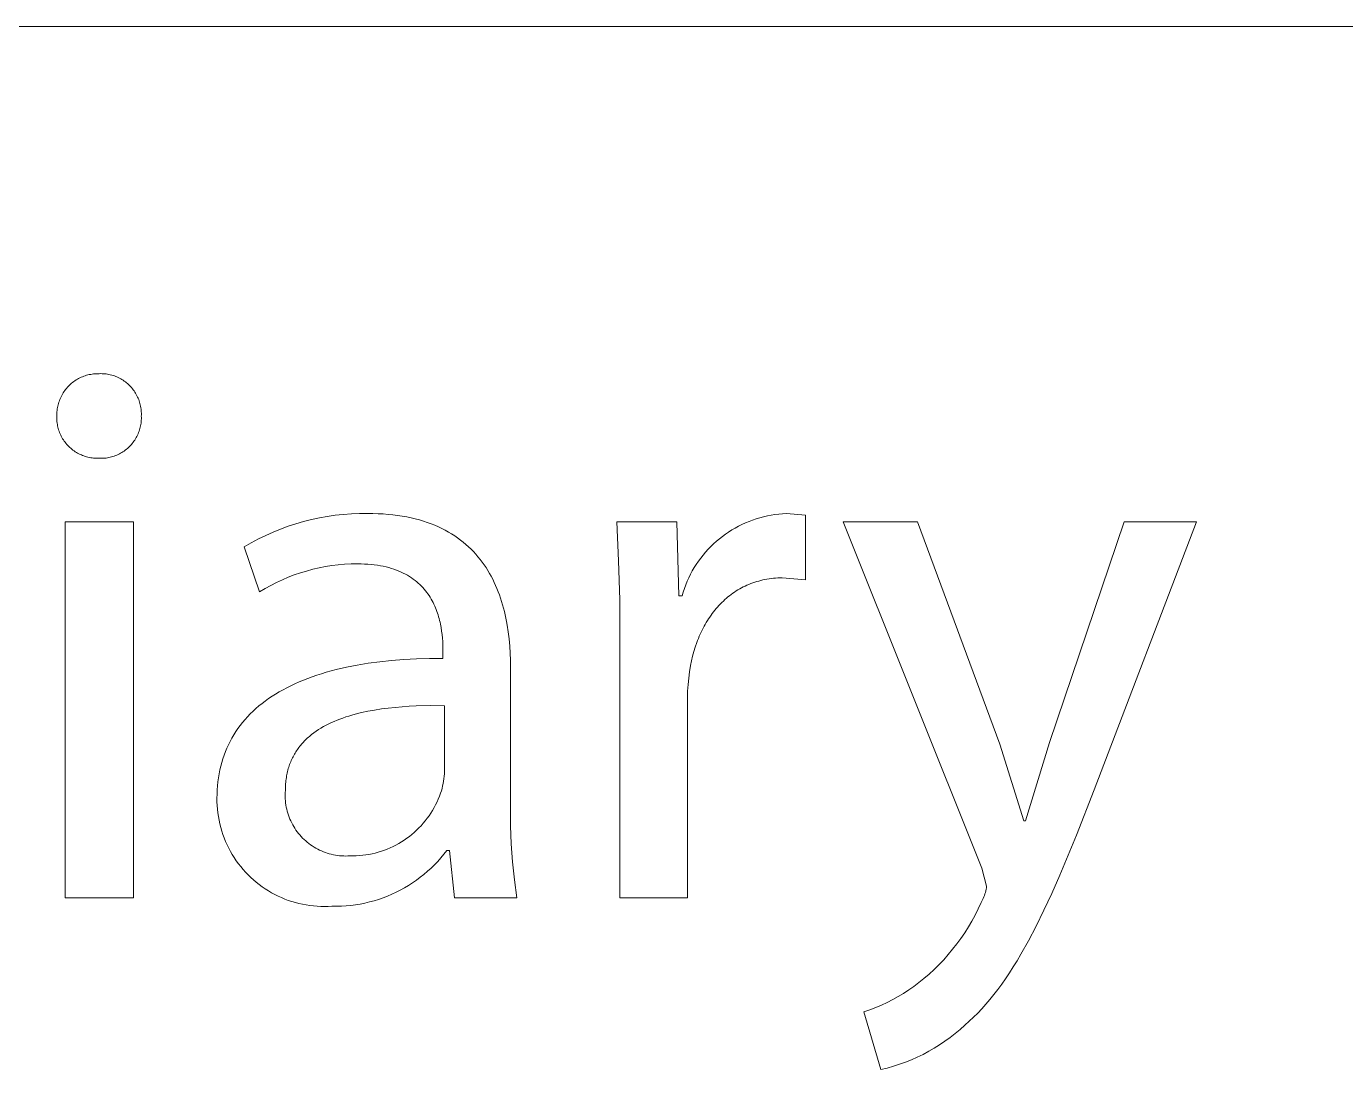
# Model space of a CAD drawing. Header units: millimetres. Extents: x -658 to 2773, y 81 to 2478.
# Drawn here: x 2563.6 to 2622, y 418.8 to 464.9 of the extents above; entities that cross this region are included whole.
import ezdxf

# ---------------------------------------------------------------- set-up
doc = ezdxf.new("R2010")
doc.units = ezdxf.units.MM
doc.header["$MEASUREMENT"] = 0
doc.layers.add('Domyślny', color=7, linetype='Continuous', true_color=0x000000)

msp = doc.modelspace()

# ---------------------------------------------------------------- linework, layer by layer
at = {"layer": 'Domyślny', "color": 18, "lineweight": 15, "true_color": 0x000000}
for p, q in [((2769.275, 464.905), (1476.09, 464.905)), ((2565.829, 449.274), (2565.883, 449.307)), ((2565.883, 449.307), (2565.938, 449.338)), ((2565.938, 449.338), (2565.994, 449.366)), ((2565.994, 449.366), (2566.052, 449.393)), ((2566.052, 449.393), (2566.11, 449.418)), ((2566.11, 449.418), (2566.169, 449.441)), ((2566.169, 449.441), (2566.228, 449.462)), ((2566.228, 449.462), (2566.289, 449.48)), ((2566.289, 449.48), (2566.35, 449.497)), ((2566.35, 449.497), (2566.411, 449.511)), ((2566.411, 449.511), (2566.473, 449.523)), ((2566.473, 449.523), (2566.535, 449.533)), ((2566.535, 449.533), (2566.598, 449.541)), ((2566.598, 449.541), (2566.661, 449.547)), ((2566.661, 449.547), (2566.724, 449.551)), ((2566.724, 449.551), (2566.787, 449.552)), ((2566.787, 449.552), (2566.85, 449.551)), ((2566.85, 449.551), (2566.912, 449.553)), ((2566.912, 449.553), (2566.974, 449.552)), ((2566.974, 449.552), (2567.036, 449.55)), ((2567.036, 449.55), (2567.098, 449.545)), ((2567.098, 449.545), (2567.159, 449.538)), ((2567.159, 449.538), (2567.221, 449.529)), ((2567.221, 449.529), (2567.282, 449.518)), ((2567.282, 449.518), (2567.342, 449.505)), ((2567.342, 449.505), (2567.402, 449.49)), ((2567.402, 449.49), (2567.462, 449.472)), ((2567.462, 449.472), (2567.52, 449.453)), ((2567.52, 449.453), (2567.579, 449.431)), ((2567.579, 449.431), (2567.636, 449.408)), ((2567.636, 449.408), (2567.692, 449.382)), ((2567.692, 449.382), (2567.748, 449.355)), ((2567.748, 449.355), (2567.802, 449.325)), ((2567.802, 449.325), (2567.856, 449.294)), ((2567.856, 449.294), (2567.908, 449.261)), ((2565.253, 448.699), (2565.288, 448.752)), ((2565.288, 448.752), (2565.324, 448.803)), ((2565.324, 448.803), (2565.362, 448.854)), ((2565.362, 448.854), (2565.402, 448.903)), ((2565.402, 448.903), (2565.443, 448.951)), ((2565.443, 448.951), (2565.486, 448.997)), ((2565.486, 448.997), (2565.531, 449.041)), ((2565.531, 449.041), (2565.577, 449.084)), ((2565.577, 449.084), (2565.625, 449.126)), ((2565.625, 449.126), (2565.674, 449.166)), ((2565.674, 449.166), (2565.724, 449.204)), ((2565.724, 449.204), (2565.776, 449.24)), ((2565.776, 449.24), (2565.829, 449.274)), ((2567.908, 449.261), (2567.96, 449.226)), ((2567.96, 449.226), (2568.01, 449.19)), ((2568.01, 449.19), (2568.058, 449.151)), ((2568.058, 449.151), (2568.106, 449.111)), ((2568.106, 449.111), (2568.152, 449.07)), ((2568.152, 449.07), (2568.196, 449.027)), ((2568.196, 449.027), (2568.239, 448.982)), ((2568.239, 448.982), (2568.28, 448.936)), ((2568.28, 448.936), (2568.32, 448.888)), ((2568.32, 448.888), (2568.358, 448.839)), ((2568.358, 448.839), (2568.394, 448.789)), ((2568.394, 448.789), (2568.429, 448.738)), ((2568.429, 448.738), (2568.461, 448.685)), ((2565.017, 448.117), (2565.031, 448.178)), ((2565.031, 448.178), (2565.048, 448.239)), ((2565.048, 448.239), (2565.066, 448.3)), ((2565.066, 448.3), (2565.087, 448.359)), ((2565.087, 448.359), (2565.11, 448.418)), ((2565.11, 448.418), (2565.135, 448.476)), ((2565.135, 448.476), (2565.161, 448.533)), ((2565.161, 448.533), (2565.19, 448.59)), ((2565.19, 448.59), (2565.221, 448.645)), ((2565.221, 448.645), (2565.253, 448.699)), ((2568.461, 448.685), (2568.492, 448.631)), ((2568.492, 448.631), (2568.521, 448.577)), ((2568.521, 448.577), (2568.548, 448.521)), ((2568.548, 448.521), (2568.574, 448.464)), ((2568.574, 448.464), (2568.597, 448.407)), ((2568.597, 448.407), (2568.618, 448.349)), ((2568.618, 448.349), (2568.637, 448.29)), ((2568.637, 448.29), (2568.654, 448.23)), ((2568.654, 448.23), (2568.669, 448.17)), ((2568.669, 448.17), (2568.682, 448.109)), ((2564.975, 447.616), (2564.977, 447.678)), ((2564.976, 447.554), (2564.975, 447.616)), ((2564.976, 447.741), (2564.977, 447.804)), ((2564.977, 447.678), (2564.976, 447.741)), ((2564.978, 447.493), (2564.976, 447.554)), ((2564.977, 447.804), (2564.981, 447.867)), ((2564.981, 447.867), (2564.986, 447.93)), ((2564.986, 447.93), (2564.994, 447.993)), ((2564.994, 447.993), (2565.005, 448.055)), ((2565.005, 448.055), (2565.017, 448.117)), ((2568.682, 448.109), (2568.693, 448.048)), ((2568.693, 448.048), (2568.701, 447.987)), ((2568.701, 447.987), (2568.708, 447.925)), ((2568.708, 447.925), (2568.712, 447.863)), ((2568.714, 447.554), (2568.711, 447.492)), ((2568.712, 447.863), (2568.714, 447.802)), ((2568.714, 447.74), (2568.712, 447.678)), ((2568.712, 447.678), (2568.714, 447.616)), ((2568.714, 447.802), (2568.714, 447.74)), ((2568.714, 447.616), (2568.714, 447.554)), ((2564.983, 447.431), (2564.978, 447.493)), ((2564.99, 447.37), (2564.983, 447.431)), ((2564.999, 447.309), (2564.99, 447.37)), ((2565.011, 447.248), (2564.999, 447.309)), ((2565.024, 447.188), (2565.011, 447.248)), ((2565.039, 447.128), (2565.024, 447.188)), ((2565.057, 447.069), (2565.039, 447.128)), ((2565.076, 447.01), (2565.057, 447.069)), ((2565.098, 446.952), (2565.076, 447.01)), ((2568.614, 447.008), (2568.593, 446.95)), ((2568.634, 447.067), (2568.614, 447.008)), ((2568.651, 447.126), (2568.634, 447.067)), ((2568.666, 447.186), (2568.651, 447.126)), ((2568.679, 447.247), (2568.666, 447.186)), ((2568.69, 447.308), (2568.679, 447.247)), ((2568.699, 447.369), (2568.69, 447.308)), ((2568.706, 447.43), (2568.699, 447.369)), ((2568.711, 447.492), (2568.706, 447.43)), ((2565.121, 446.895), (2565.098, 446.952)), ((2565.146, 446.839), (2565.121, 446.895)), ((2565.174, 446.783), (2565.146, 446.839)), ((2565.203, 446.729), (2565.174, 446.783)), ((2565.234, 446.676), (2565.203, 446.729)), ((2565.267, 446.623), (2565.234, 446.676)), ((2565.302, 446.572), (2565.267, 446.623)), ((2565.338, 446.523), (2565.302, 446.572)), ((2565.376, 446.474), (2565.338, 446.523)), ((2565.416, 446.427), (2565.376, 446.474)), ((2565.458, 446.381), (2565.416, 446.427)), ((2565.501, 446.337), (2565.458, 446.381)), ((2568.233, 446.377), (2568.19, 446.332)), ((2568.274, 446.423), (2568.233, 446.377)), ((2568.314, 446.47), (2568.274, 446.423)), ((2568.352, 446.519), (2568.314, 446.47)), ((2568.389, 446.569), (2568.352, 446.519)), ((2568.423, 446.62), (2568.389, 446.569)), ((2568.456, 446.672), (2568.423, 446.62)), ((2568.487, 446.726), (2568.456, 446.672)), ((2568.517, 446.78), (2568.487, 446.726)), ((2568.544, 446.836), (2568.517, 446.78)), ((2568.569, 446.892), (2568.544, 446.836)), ((2568.593, 446.95), (2568.569, 446.892)), ((2565.545, 446.294), (2565.501, 446.337)), ((2565.591, 446.253), (2565.545, 446.294)), ((2565.638, 446.213), (2565.591, 446.253)), ((2565.687, 446.175), (2565.638, 446.213)), ((2565.737, 446.139), (2565.687, 446.175)), ((2565.788, 446.104), (2565.737, 446.139)), ((2565.84, 446.071), (2565.788, 446.104)), ((2565.894, 446.041), (2565.84, 446.071)), ((2565.948, 446.011), (2565.894, 446.041)), ((2566.004, 445.984), (2565.948, 446.011)), ((2566.06, 445.959), (2566.004, 445.984)), ((2566.117, 445.936), (2566.06, 445.959)), ((2566.175, 445.915), (2566.117, 445.936)), ((2566.234, 445.895), (2566.175, 445.915)), ((2566.293, 445.878), (2566.234, 445.895)), ((2566.353, 445.863), (2566.293, 445.878)), ((2566.413, 445.85), (2566.353, 445.863)), ((2566.474, 445.839), (2566.413, 445.85)), ((2566.535, 445.83), (2566.474, 445.839)), ((2566.597, 445.823), (2566.535, 445.83)), ((2566.658, 445.819), (2566.597, 445.823)), ((2566.72, 445.816), (2566.658, 445.819)), ((2566.782, 445.816), (2566.72, 445.816)), ((2566.843, 445.812), (2566.782, 445.816)), ((2566.905, 445.81), (2566.843, 445.812)), ((2566.967, 445.81), (2566.905, 445.81)), ((2567.029, 445.813), (2566.967, 445.81)), ((2567.091, 445.817), (2567.029, 445.813)), ((2567.152, 445.824), (2567.091, 445.817)), ((2567.214, 445.833), (2567.152, 445.824)), ((2567.274, 445.844), (2567.214, 445.833)), ((2567.335, 445.857), (2567.274, 445.844)), ((2567.395, 445.872), (2567.335, 445.857)), ((2567.454, 445.889), (2567.395, 445.872)), ((2567.513, 445.909), (2567.454, 445.889)), ((2567.571, 445.93), (2567.513, 445.909)), ((2567.629, 445.953), (2567.571, 445.93)), ((2567.685, 445.979), (2567.629, 445.953)), ((2567.741, 446.006), (2567.685, 445.979)), ((2567.795, 446.035), (2567.741, 446.006)), ((2567.849, 446.066), (2567.795, 446.035)), ((2567.902, 446.099), (2567.849, 446.066)), ((2567.953, 446.133), (2567.902, 446.099)), ((2568.003, 446.17), (2567.953, 446.133)), ((2568.052, 446.208), (2568.003, 446.17)), ((2568.099, 446.248), (2568.052, 446.208)), ((2568.145, 446.289), (2568.099, 446.248)), ((2568.19, 446.332), (2568.145, 446.289)), ((2565.342, 443.005), (2568.37, 443.005)), ((2565.342, 426.384), (2565.342, 443.005)), ((2568.37, 443.005), (2568.37, 426.384)), ((2575.208, 442.806), (2575.547, 442.917)), ((2575.547, 442.917), (2575.891, 443.016)), ((2575.891, 443.016), (2576.237, 443.103)), ((2576.237, 443.103), (2576.587, 443.179)), ((2576.587, 443.179), (2576.938, 443.242)), ((2576.938, 443.242), (2577.292, 443.292)), ((2577.292, 443.292), (2577.647, 443.331)), ((2577.647, 443.331), (2578.004, 443.357)), ((2578.004, 443.357), (2578.361, 443.371)), ((2578.361, 443.371), (2578.718, 443.372)), ((2578.718, 443.372), (2578.954, 443.37)), ((2578.954, 443.37), (2579.184, 443.362)), ((2579.184, 443.362), (2579.408, 443.35)), ((2579.408, 443.35), (2579.627, 443.332)), ((2579.627, 443.332), (2579.841, 443.31)), ((2579.841, 443.31), (2580.049, 443.284)), ((2580.049, 443.284), (2580.252, 443.253)), ((2580.252, 443.253), (2580.45, 443.217)), ((2580.45, 443.217), (2580.642, 443.177)), ((2580.642, 443.177), (2580.83, 443.132)), ((2580.83, 443.132), (2581.012, 443.084)), ((2581.012, 443.084), (2581.19, 443.031)), ((2581.19, 443.031), (2581.363, 442.974)), ((2581.363, 442.974), (2581.53, 442.913)), ((2581.53, 442.913), (2581.693, 442.848)), ((2589.826, 441.277), (2589.739, 443.004)), ((2589.739, 443.004), (2592.4, 443.004)), ((2592.4, 443.004), (2592.492, 439.737)), ((2595.129, 442.81), (2595.281, 442.885)), ((2595.281, 442.885), (2595.435, 442.956)), ((2595.435, 442.956), (2595.591, 443.021)), ((2595.591, 443.021), (2595.75, 443.081)), ((2595.75, 443.081), (2595.911, 443.136)), ((2595.911, 443.136), (2596.073, 443.185)), ((2596.073, 443.185), (2596.237, 443.228)), ((2596.237, 443.228), (2596.403, 443.266)), ((2596.403, 443.266), (2596.57, 443.298)), ((2596.57, 443.298), (2596.737, 443.325)), ((2596.737, 443.325), (2596.906, 443.345)), ((2596.906, 443.345), (2597.075, 443.36)), ((2597.075, 443.36), (2597.244, 443.37)), ((2597.244, 443.37), (2598.089, 443.29)), ((2598.089, 443.29), (2598.089, 440.434)), ((2605.895, 427.686), (2599.749, 443.005)), ((2599.749, 443.005), (2603.039, 443.005)), ((2603.039, 443.005), (2606.683, 433.181)), ((2608.888, 433.25), (2612.19, 443.005)), ((2615.377, 443.005), (2610.853, 431.159)), ((2612.19, 443.005), (2615.377, 443.005)), ((2573.894, 442.245), (2574.215, 442.403)), ((2574.215, 442.403), (2574.541, 442.548)), ((2574.541, 442.548), (2574.872, 442.683)), ((2574.872, 442.683), (2575.208, 442.806)), ((2581.693, 442.848), (2581.852, 442.779)), ((2581.852, 442.779), (2582.005, 442.707)), ((2582.005, 442.707), (2582.154, 442.63)), ((2582.154, 442.63), (2582.299, 442.551)), ((2582.299, 442.551), (2582.439, 442.467)), ((2582.439, 442.467), (2582.574, 442.381)), ((2582.574, 442.381), (2582.705, 442.291)), ((2594.279, 442.251), (2594.413, 442.356)), ((2594.413, 442.356), (2594.55, 442.456)), ((2594.55, 442.456), (2594.69, 442.552)), ((2594.69, 442.552), (2594.833, 442.643)), ((2594.833, 442.643), (2594.98, 442.729)), ((2594.98, 442.729), (2595.129, 442.81)), ((2573.269, 441.898), (2573.578, 442.077)), ((2573.943, 439.911), (2573.269, 441.898)), ((2573.578, 442.077), (2573.894, 442.245)), ((2582.705, 442.291), (2582.832, 442.197)), ((2582.832, 442.197), (2582.955, 442.101)), ((2582.955, 442.101), (2583.073, 442.001)), ((2583.073, 442.001), (2583.187, 441.899)), ((2583.187, 441.899), (2583.297, 441.793)), ((2583.297, 441.793), (2583.403, 441.685)), ((2593.67, 441.662), (2593.784, 441.788)), ((2593.784, 441.788), (2593.902, 441.91)), ((2593.902, 441.91), (2594.024, 442.028)), ((2594.024, 442.028), (2594.15, 442.141)), ((2594.15, 442.141), (2594.279, 442.251)), ((2577.703, 441.124), (2577.419, 441.1)), ((2577.988, 441.139), (2577.703, 441.124)), ((2578.273, 441.144), (2577.988, 441.139)), ((2578.43, 441.143), (2578.273, 441.144)), ((2578.583, 441.137), (2578.43, 441.143)), ((2578.732, 441.129), (2578.583, 441.137)), ((2578.876, 441.116), (2578.732, 441.129)), ((2583.403, 441.685), (2583.506, 441.574)), ((2583.506, 441.574), (2583.604, 441.46)), ((2583.604, 441.46), (2583.698, 441.343)), ((2583.698, 441.343), (2583.789, 441.224)), ((2583.789, 441.224), (2583.876, 441.103)), ((2589.872, 439.548), (2589.826, 441.277)), ((2593.26, 441.121), (2593.356, 441.261)), ((2593.356, 441.261), (2593.456, 441.398)), ((2593.456, 441.398), (2593.561, 441.532)), ((2593.561, 441.532), (2593.67, 441.662)), ((2575.213, 440.553), (2574.951, 440.442)), ((2575.48, 440.654), (2575.213, 440.553)), ((2575.749, 440.746), (2575.48, 440.654)), ((2576.022, 440.829), (2575.749, 440.746)), ((2576.297, 440.903), (2576.022, 440.829)), ((2576.575, 440.966), (2576.297, 440.903)), ((2576.855, 441.021), (2576.575, 440.966)), ((2577.136, 441.065), (2576.855, 441.021)), ((2577.419, 441.1), (2577.136, 441.065)), ((2579.016, 441.101), (2578.876, 441.116)), ((2579.153, 441.082), (2579.016, 441.101)), ((2579.285, 441.061), (2579.153, 441.082)), ((2579.413, 441.036), (2579.285, 441.061)), ((2579.537, 441.008), (2579.413, 441.036)), ((2579.657, 440.977), (2579.537, 441.008)), ((2579.773, 440.944), (2579.657, 440.977)), ((2579.886, 440.908), (2579.773, 440.944)), ((2579.995, 440.869), (2579.886, 440.908)), ((2580.1, 440.828), (2579.995, 440.869)), ((2580.202, 440.784), (2580.1, 440.828)), ((2580.3, 440.737), (2580.202, 440.784)), ((2580.394, 440.689), (2580.3, 440.737)), ((2580.486, 440.638), (2580.394, 440.689)), ((2580.574, 440.585), (2580.486, 440.638)), ((2580.658, 440.53), (2580.574, 440.585)), ((2583.876, 441.103), (2583.959, 440.979)), ((2583.959, 440.979), (2584.039, 440.853)), ((2584.039, 440.853), (2584.115, 440.725)), ((2584.115, 440.725), (2584.187, 440.595)), ((2584.187, 440.595), (2584.257, 440.462)), ((2592.927, 440.53), (2593.003, 440.682)), ((2593.003, 440.682), (2593.084, 440.831)), ((2593.084, 440.831), (2593.17, 440.978)), ((2593.17, 440.978), (2593.26, 441.121)), ((2574.188, 440.057), (2573.943, 439.911)), ((2574.438, 440.194), (2574.188, 440.057)), ((2574.692, 440.322), (2574.438, 440.194)), ((2574.951, 440.442), (2574.692, 440.322)), ((2580.74, 440.473), (2580.658, 440.53)), ((2580.818, 440.415), (2580.74, 440.473)), ((2580.893, 440.354), (2580.818, 440.415)), ((2580.965, 440.291), (2580.893, 440.354)), ((2581.034, 440.227), (2580.965, 440.291)), ((2581.1, 440.162), (2581.034, 440.227)), ((2581.164, 440.095), (2581.1, 440.162)), ((2581.224, 440.026), (2581.164, 440.095)), ((2581.282, 439.956), (2581.224, 440.026)), ((2584.257, 440.462), (2584.322, 440.328)), ((2584.322, 440.328), (2584.385, 440.192)), ((2584.385, 440.192), (2584.444, 440.053)), ((2584.444, 440.053), (2584.5, 439.914)), ((2592.678, 439.9), (2592.732, 440.06)), ((2592.732, 440.06), (2592.792, 440.219)), ((2592.792, 440.219), (2592.857, 440.376)), ((2592.857, 440.376), (2592.927, 440.53)), ((2595.103, 439.993), (2595.026, 439.946)), ((2595.18, 440.039), (2595.103, 439.993)), ((2595.259, 440.083), (2595.18, 440.039)), ((2595.339, 440.125), (2595.259, 440.083)), ((2595.42, 440.164), (2595.339, 440.125)), ((2595.502, 440.202), (2595.42, 440.164)), ((2595.586, 440.238), (2595.502, 440.202)), ((2595.67, 440.272), (2595.586, 440.238)), ((2595.756, 440.304), (2595.67, 440.272)), ((2595.842, 440.334), (2595.756, 440.304)), ((2595.93, 440.362), (2595.842, 440.334)), ((2596.019, 440.387), (2595.93, 440.362)), ((2596.108, 440.411), (2596.019, 440.387)), ((2596.199, 440.432), (2596.108, 440.411)), ((2596.291, 440.452), (2596.199, 440.432)), ((2596.384, 440.469), (2596.291, 440.452)), ((2596.478, 440.484), (2596.384, 440.469)), ((2596.572, 440.496), (2596.478, 440.484)), ((2596.668, 440.507), (2596.572, 440.496)), ((2596.765, 440.515), (2596.668, 440.507)), ((2596.863, 440.521), (2596.765, 440.515)), ((2596.962, 440.524), (2596.863, 440.521)), ((2597.061, 440.525), (2596.962, 440.524)), ((2598.089, 440.434), (2597.061, 440.525)), ((2581.337, 439.885), (2581.282, 439.956)), ((2581.39, 439.813), (2581.337, 439.885)), ((2581.44, 439.739), (2581.39, 439.813)), ((2581.487, 439.665), (2581.44, 439.739)), ((2581.532, 439.59), (2581.487, 439.665)), ((2581.575, 439.513), (2581.532, 439.59)), ((2581.616, 439.437), (2581.575, 439.513)), ((2581.654, 439.359), (2581.616, 439.437)), ((2584.5, 439.914), (2584.553, 439.772)), ((2584.553, 439.772), (2584.603, 439.63)), ((2584.603, 439.63), (2584.65, 439.485)), ((2584.65, 439.485), (2584.694, 439.34)), ((2589.876, 437.818), (2589.872, 439.548)), ((2592.492, 439.737), (2592.629, 439.737)), ((2592.629, 439.737), (2592.678, 439.9)), ((2594.391, 439.437), (2594.327, 439.372)), ((2594.457, 439.501), (2594.391, 439.437)), ((2594.524, 439.562), (2594.457, 439.501)), ((2594.592, 439.622), (2594.524, 439.562)), ((2594.661, 439.681), (2594.592, 439.622)), ((2594.732, 439.737), (2594.661, 439.681)), ((2594.804, 439.792), (2594.732, 439.737)), ((2594.877, 439.845), (2594.804, 439.792)), ((2594.951, 439.896), (2594.877, 439.845)), ((2595.026, 439.946), (2594.951, 439.896)), ((2581.69, 439.281), (2581.654, 439.359)), ((2581.723, 439.202), (2581.69, 439.281)), ((2581.755, 439.123), (2581.723, 439.202)), ((2581.785, 439.044), (2581.755, 439.123)), ((2581.813, 438.964), (2581.785, 439.044)), ((2581.839, 438.884), (2581.813, 438.964)), ((2581.863, 438.804), (2581.839, 438.884)), ((2581.885, 438.724), (2581.863, 438.804)), ((2584.694, 439.34), (2584.735, 439.192)), ((2584.735, 439.192), (2584.773, 439.044)), ((2584.773, 439.044), (2584.808, 438.895)), ((2584.808, 438.895), (2584.841, 438.745)), ((2593.857, 438.794), (2593.805, 438.715)), ((2593.911, 438.872), (2593.857, 438.794)), ((2593.967, 438.948), (2593.911, 438.872)), ((2594.024, 439.023), (2593.967, 438.948)), ((2594.082, 439.096), (2594.024, 439.023)), ((2594.141, 439.167), (2594.082, 439.096)), ((2594.201, 439.237), (2594.141, 439.167)), ((2594.263, 439.305), (2594.201, 439.237)), ((2594.327, 439.372), (2594.263, 439.305)), ((2581.906, 438.644), (2581.885, 438.724)), ((2581.924, 438.564), (2581.906, 438.644)), ((2581.942, 438.484), (2581.924, 438.564)), ((2581.972, 438.326), (2581.942, 438.484)), ((2581.997, 438.169), (2581.972, 438.326)), ((2584.841, 438.745), (2584.871, 438.593)), ((2584.871, 438.593), (2584.899, 438.441)), ((2584.899, 438.441), (2584.946, 438.134)), ((2593.517, 438.212), (2593.474, 438.123)), ((2593.562, 438.299), (2593.517, 438.212)), ((2593.608, 438.385), (2593.562, 438.299)), ((2593.655, 438.47), (2593.608, 438.385)), ((2593.703, 438.553), (2593.655, 438.47)), ((2593.753, 438.635), (2593.703, 438.553)), ((2593.805, 438.715), (2593.753, 438.635)), ((2582.016, 438.015), (2581.997, 438.169)), ((2582.031, 437.865), (2582.016, 438.015)), ((2582.042, 437.718), (2582.031, 437.865)), ((2582.049, 437.575), (2582.042, 437.718)), ((2584.946, 438.134), (2584.984, 437.825)), ((2584.984, 437.825), (2585.012, 437.513)), ((2589.876, 426.383), (2589.876, 437.818)), ((2593.281, 437.662), (2593.214, 437.468)), ((2593.317, 437.756), (2593.281, 437.662)), ((2593.354, 437.85), (2593.317, 437.756)), ((2593.393, 437.942), (2593.354, 437.85)), ((2593.433, 438.033), (2593.393, 437.942)), ((2593.474, 438.123), (2593.433, 438.033)), ((2582.053, 437.438), (2582.049, 437.575)), ((2582.054, 437.306), (2582.053, 437.438)), ((2582.054, 436.963), (2582.054, 437.306)), ((2585.012, 437.513), (2585.032, 437.201)), ((2585.032, 437.201), (2585.043, 436.888)), ((2593.098, 437.069), (2593.049, 436.863)), ((2593.153, 437.271), (2593.098, 437.069)), ((2593.214, 437.468), (2593.153, 437.271)), ((2577.112, 436.413), (2577.333, 436.471)), ((2577.333, 436.471), (2577.788, 436.576)), ((2577.788, 436.576), (2578.261, 436.669)), ((2578.261, 436.669), (2578.752, 436.749)), ((2578.752, 436.749), (2579.259, 436.817)), ((2579.259, 436.817), (2579.784, 436.872)), ((2579.784, 436.872), (2580.327, 436.914)), ((2580.327, 436.914), (2580.886, 436.944)), ((2580.886, 436.944), (2581.461, 436.96)), ((2581.461, 436.96), (2582.054, 436.963)), ((2585.043, 436.888), (2585.047, 436.575)), ((2585.047, 436.575), (2585.047, 430.36)), ((2593.006, 436.653), (2592.96, 436.371)), ((2593.049, 436.863), (2593.006, 436.653)), ((2575.507, 435.844), (2575.692, 435.926)), ((2575.692, 435.926), (2575.881, 436.004)), ((2575.881, 436.004), (2576.075, 436.08)), ((2576.075, 436.08), (2576.273, 436.153)), ((2576.273, 436.153), (2576.476, 436.223)), ((2576.476, 436.223), (2576.684, 436.289)), ((2576.684, 436.289), (2576.896, 436.353)), ((2576.896, 436.353), (2577.112, 436.413)), ((2592.923, 436.089), (2592.896, 435.805)), ((2592.96, 436.371), (2592.923, 436.089)), ((2574.344, 435.187), (2574.496, 435.29)), ((2574.496, 435.29), (2574.653, 435.39)), ((2574.653, 435.39), (2574.814, 435.487)), ((2574.814, 435.487), (2574.981, 435.58)), ((2574.981, 435.58), (2575.151, 435.671)), ((2575.151, 435.671), (2575.327, 435.759)), ((2575.327, 435.759), (2575.507, 435.844)), ((2592.877, 435.521), (2592.869, 435.236)), ((2592.896, 435.805), (2592.877, 435.521)), ((2573.655, 434.63), (2573.783, 434.747)), ((2573.783, 434.747), (2573.916, 434.862)), ((2573.916, 434.862), (2574.054, 434.973)), ((2574.054, 434.973), (2574.197, 435.082)), ((2574.197, 435.082), (2574.344, 435.187)), ((2579.332, 434.73), (2579.033, 434.683)), ((2579.635, 434.769), (2579.332, 434.73)), ((2579.942, 434.802), (2579.635, 434.769)), ((2580.251, 434.829), (2579.942, 434.802)), ((2580.563, 434.849), (2580.251, 434.829)), ((2580.876, 434.864), (2580.563, 434.849)), ((2581.501, 434.877), (2580.876, 434.864)), ((2582.122, 434.873), (2581.501, 434.877)), ((2582.122, 431.971), (2582.122, 434.873)), ((2592.869, 435.236), (2592.869, 426.383)), ((2573.086, 434), (2573.19, 434.132)), ((2573.19, 434.132), (2573.299, 434.261)), ((2573.299, 434.261), (2573.412, 434.387)), ((2573.412, 434.387), (2573.531, 434.51)), ((2573.531, 434.51), (2573.655, 434.63)), ((2577.122, 434.126), (2577.002, 434.069)), ((2577.245, 434.181), (2577.122, 434.126)), ((2577.37, 434.233), (2577.245, 434.181)), ((2577.498, 434.283), (2577.37, 434.233)), ((2577.628, 434.33), (2577.498, 434.283)), ((2577.76, 434.375), (2577.628, 434.33)), ((2577.894, 434.418), (2577.76, 434.375)), ((2578.03, 434.458), (2577.894, 434.418)), ((2578.168, 434.497), (2578.03, 434.458)), ((2578.45, 434.567), (2578.168, 434.497)), ((2578.738, 434.629), (2578.45, 434.567)), ((2579.033, 434.683), (2578.738, 434.629)), ((2572.719, 433.445), (2572.803, 433.588)), ((2572.803, 433.588), (2572.892, 433.728)), ((2572.892, 433.728), (2572.987, 433.866)), ((2572.987, 433.866), (2573.086, 434)), ((2576.195, 433.557), (2576.147, 433.518)), ((2576.243, 433.596), (2576.195, 433.557)), ((2576.342, 433.672), (2576.243, 433.596)), ((2576.445, 433.745), (2576.342, 433.672)), ((2576.55, 433.815), (2576.445, 433.745)), ((2576.659, 433.883), (2576.55, 433.815)), ((2576.77, 433.948), (2576.659, 433.883)), ((2576.885, 434.01), (2576.77, 433.948)), ((2577.002, 434.069), (2576.885, 434.01)), ((2572.431, 432.845), (2572.496, 433)), ((2572.496, 433), (2572.565, 433.151)), ((2572.565, 433.151), (2572.639, 433.299)), ((2572.639, 433.299), (2572.719, 433.445)), ((2575.649, 432.983), (2575.614, 432.934)), ((2575.685, 433.032), (2575.649, 432.983)), ((2575.722, 433.08), (2575.685, 433.032)), ((2575.761, 433.127), (2575.722, 433.08)), ((2575.8, 433.174), (2575.761, 433.127)), ((2575.84, 433.219), (2575.8, 433.174)), ((2575.881, 433.264), (2575.84, 433.219)), ((2575.923, 433.308), (2575.881, 433.264)), ((2575.966, 433.352), (2575.923, 433.308)), ((2576.01, 433.394), (2575.966, 433.352)), ((2576.055, 433.436), (2576.01, 433.394)), ((2576.101, 433.477), (2576.055, 433.436)), ((2576.147, 433.518), (2576.101, 433.477)), ((2606.683, 433.181), (2607.746, 429.788)), ((2607.814, 429.788), (2608.888, 433.25)), ((2572.269, 432.366), (2572.318, 432.529)), ((2572.318, 432.529), (2572.372, 432.689)), ((2572.372, 432.689), (2572.431, 432.845)), ((2575.319, 432.393), (2575.296, 432.335)), ((2575.344, 432.451), (2575.319, 432.393)), ((2575.369, 432.508), (2575.344, 432.451)), ((2575.396, 432.564), (2575.369, 432.508)), ((2575.424, 432.619), (2575.396, 432.564)), ((2575.453, 432.674), (2575.424, 432.619)), ((2575.483, 432.727), (2575.453, 432.674)), ((2575.514, 432.78), (2575.483, 432.727)), ((2575.546, 432.832), (2575.514, 432.78)), ((2575.579, 432.883), (2575.546, 432.832)), ((2575.614, 432.934), (2575.579, 432.883)), ((2572.124, 431.69), (2572.152, 431.863)), ((2572.152, 431.863), (2572.186, 432.034)), ((2572.186, 432.034), (2572.225, 432.201)), ((2572.225, 432.201), (2572.269, 432.366)), ((2575.152, 431.834), (2575.14, 431.767)), ((2575.166, 431.899), (2575.152, 431.834)), ((2575.181, 431.964), (2575.166, 431.899)), ((2575.197, 432.028), (2575.181, 431.964)), ((2575.214, 432.091), (2575.197, 432.028)), ((2575.233, 432.153), (2575.214, 432.091)), ((2575.253, 432.215), (2575.233, 432.153)), ((2575.274, 432.275), (2575.253, 432.215)), ((2575.296, 432.335), (2575.274, 432.275)), ((2582.11, 431.754), (2582.118, 431.863)), ((2582.118, 431.863), (2582.122, 431.971)), ((2572.069, 431.154), (2572.082, 431.335)), ((2572.082, 431.335), (2572.1, 431.514)), ((2572.1, 431.514), (2572.124, 431.69)), ((2575.088, 431.275), (2575.086, 431.201)), ((2575.092, 431.348), (2575.088, 431.275)), ((2575.096, 431.42), (2575.092, 431.348)), ((2575.102, 431.491), (2575.096, 431.42)), ((2575.11, 431.562), (2575.102, 431.491)), ((2575.118, 431.631), (2575.11, 431.562)), ((2575.128, 431.7), (2575.118, 431.631)), ((2575.14, 431.767), (2575.128, 431.7)), ((2581.985, 431.115), (2582.014, 431.22)), ((2582.014, 431.22), (2582.041, 431.325)), ((2582.041, 431.325), (2582.063, 431.431)), ((2582.063, 431.431), (2582.083, 431.538)), ((2582.083, 431.538), (2582.098, 431.646)), ((2582.098, 431.646), (2582.11, 431.754)), ((2572.058, 430.783), (2572.061, 430.97)), ((2572.06, 430.62), (2572.058, 430.783)), ((2572.061, 430.97), (2572.069, 431.154)), ((2575.079, 431.034), (2575.077, 430.942)), ((2575.077, 430.942), (2575.077, 430.849)), ((2575.077, 430.849), (2575.08, 430.757)), ((2575.085, 431.126), (2575.079, 431.034)), ((2575.08, 430.757), (2575.087, 430.665)), ((2575.086, 431.201), (2575.085, 431.126)), ((2575.087, 430.665), (2575.097, 430.573)), ((2581.792, 430.62), (2581.849, 430.749)), ((2581.849, 430.749), (2581.903, 430.879)), ((2581.903, 430.879), (2581.951, 431.012)), ((2581.951, 431.012), (2581.985, 431.115)), ((2610.853, 431.159), (2610.069, 429.148)), ((2572.066, 430.457), (2572.06, 430.62)), ((2572.079, 430.294), (2572.066, 430.457)), ((2572.097, 430.132), (2572.079, 430.294)), ((2572.121, 429.97), (2572.097, 430.132)), ((2575.097, 430.573), (2575.11, 430.482)), ((2575.11, 430.482), (2575.126, 430.391)), ((2575.126, 430.391), (2575.145, 430.301)), ((2575.145, 430.301), (2575.168, 430.211)), ((2575.168, 430.211), (2575.193, 430.123)), ((2575.193, 430.123), (2575.221, 430.035)), ((2581.441, 430.01), (2581.519, 430.127)), ((2581.519, 430.127), (2581.594, 430.247)), ((2581.594, 430.247), (2581.664, 430.369)), ((2581.664, 430.369), (2581.73, 430.493)), ((2581.73, 430.493), (2581.792, 430.62)), ((2585.047, 430.36), (2585.047, 429.563)), ((2572.15, 429.81), (2572.121, 429.97)), ((2572.185, 429.65), (2572.15, 429.81)), ((2572.225, 429.492), (2572.185, 429.65)), ((2572.271, 429.335), (2572.225, 429.492)), ((2575.221, 430.035), (2575.253, 429.948)), ((2575.253, 429.948), (2575.287, 429.862)), ((2575.287, 429.862), (2575.325, 429.778)), ((2575.325, 429.778), (2575.365, 429.695)), ((2575.365, 429.695), (2575.408, 429.613)), ((2575.408, 429.613), (2575.454, 429.533)), ((2575.454, 429.533), (2575.503, 429.455)), ((2575.503, 429.455), (2575.554, 429.378)), ((2580.891, 429.37), (2580.991, 429.468)), ((2580.991, 429.468), (2581.088, 429.57)), ((2581.088, 429.57), (2581.182, 429.676)), ((2581.182, 429.676), (2581.272, 429.784)), ((2581.272, 429.784), (2581.358, 429.896)), ((2581.358, 429.896), (2581.441, 430.01)), ((2585.047, 429.563), (2585.075, 428.765)), ((2607.746, 429.788), (2607.814, 429.788)), ((2572.322, 429.18), (2572.271, 429.335)), ((2572.378, 429.027), (2572.322, 429.18)), ((2572.44, 428.876), (2572.378, 429.027)), ((2572.506, 428.727), (2572.44, 428.876)), ((2575.554, 429.378), (2575.608, 429.303)), ((2575.608, 429.303), (2575.664, 429.23)), ((2575.664, 429.23), (2575.723, 429.159)), ((2575.723, 429.159), (2575.785, 429.09)), ((2575.785, 429.09), (2575.849, 429.024)), ((2575.849, 429.024), (2575.915, 428.959)), ((2575.915, 428.959), (2575.983, 428.897)), ((2575.983, 428.897), (2576.053, 428.837)), ((2580.222, 428.854), (2580.34, 428.931)), ((2580.34, 428.931), (2580.456, 429.011)), ((2580.456, 429.011), (2580.569, 429.095)), ((2580.569, 429.095), (2580.68, 429.183)), ((2580.68, 429.183), (2580.787, 429.274)), ((2580.787, 429.274), (2580.891, 429.37)), ((2610.069, 429.148), (2609.334, 427.379)), ((2572.578, 428.58), (2572.506, 428.727)), ((2572.655, 428.436), (2572.578, 428.58)), ((2572.737, 428.295), (2572.655, 428.436)), ((2572.823, 428.157), (2572.737, 428.295)), ((2576.053, 428.837), (2576.125, 428.78)), ((2576.125, 428.78), (2576.2, 428.725)), ((2576.2, 428.725), (2576.276, 428.673)), ((2576.276, 428.673), (2576.353, 428.623)), ((2576.353, 428.623), (2576.433, 428.576)), ((2576.433, 428.576), (2576.514, 428.532)), ((2576.514, 428.532), (2576.597, 428.491)), ((2576.597, 428.491), (2576.68, 428.453)), ((2576.68, 428.453), (2576.766, 428.417)), ((2576.766, 428.417), (2576.852, 428.385)), ((2576.852, 428.385), (2576.939, 428.355)), ((2576.939, 428.355), (2577.028, 428.329)), ((2577.028, 428.329), (2577.117, 428.305)), ((2577.117, 428.305), (2577.207, 428.285)), ((2578.644, 428.278), (2578.783, 428.301)), ((2578.783, 428.301), (2578.921, 428.329)), ((2578.921, 428.329), (2579.059, 428.361)), ((2579.059, 428.361), (2579.195, 428.398)), ((2579.195, 428.398), (2579.329, 428.439)), ((2579.329, 428.439), (2579.462, 428.485)), ((2579.462, 428.485), (2579.594, 428.536)), ((2579.594, 428.536), (2579.724, 428.591)), ((2579.724, 428.591), (2579.852, 428.65)), ((2579.852, 428.65), (2579.977, 428.714)), ((2579.977, 428.714), (2580.101, 428.782)), ((2580.101, 428.782), (2580.222, 428.854)), ((2582.097, 428.31), (2581.962, 428.149)), ((2582.225, 428.476), (2582.097, 428.31)), ((2582.34, 428.476), (2582.225, 428.476)), ((2582.568, 426.385), (2582.34, 428.476)), ((2585.075, 428.765), (2585.13, 427.969)), ((2572.914, 428.021), (2572.823, 428.157)), ((2573.01, 427.889), (2572.914, 428.021)), ((2573.11, 427.76), (2573.01, 427.889)), ((2573.215, 427.635), (2573.11, 427.76)), ((2577.207, 428.285), (2577.298, 428.268)), ((2577.298, 428.268), (2577.389, 428.254)), ((2577.389, 428.254), (2577.481, 428.243)), ((2577.481, 428.243), (2577.573, 428.235)), ((2577.573, 428.235), (2577.665, 428.23)), ((2577.665, 428.23), (2577.757, 428.229)), ((2577.757, 428.229), (2577.849, 428.231)), ((2577.849, 428.231), (2577.941, 428.236)), ((2577.941, 428.236), (2578.082, 428.235)), ((2578.082, 428.235), (2578.223, 428.238)), ((2578.223, 428.238), (2578.364, 428.247)), ((2578.364, 428.247), (2578.504, 428.26)), ((2578.504, 428.26), (2578.644, 428.278)), ((2581.678, 427.842), (2581.528, 427.695)), ((2581.823, 427.993), (2581.678, 427.842)), ((2581.962, 428.149), (2581.823, 427.993)), ((2585.13, 427.969), (2585.212, 427.175)), ((2573.324, 427.514), (2573.215, 427.635)), ((2573.437, 427.396), (2573.324, 427.514)), ((2573.554, 427.282), (2573.437, 427.396)), ((2573.675, 427.172), (2573.554, 427.282)), ((2573.8, 427.067), (2573.675, 427.172)), ((2580.881, 427.162), (2580.709, 427.043)), ((2581.05, 427.287), (2580.881, 427.162)), ((2581.214, 427.418), (2581.05, 427.287)), ((2581.373, 427.554), (2581.214, 427.418)), ((2581.528, 427.695), (2581.373, 427.554)), ((2585.212, 427.175), (2585.321, 426.385)), ((2606.101, 426.898), (2605.895, 427.686)), ((2609.334, 427.379), (2608.981, 426.578)), ((2573.928, 426.966), (2573.8, 427.067)), ((2574.059, 426.869), (2573.928, 426.966)), ((2574.194, 426.777), (2574.059, 426.869)), ((2574.332, 426.69), (2574.194, 426.777)), ((2574.473, 426.607), (2574.332, 426.69)), ((2574.616, 426.53), (2574.473, 426.607)), ((2579.792, 426.539), (2579.599, 426.457)), ((2579.982, 426.627), (2579.792, 426.539)), ((2580.169, 426.722), (2579.982, 426.627)), ((2580.352, 426.823), (2580.169, 426.722)), ((2580.533, 426.93), (2580.352, 426.823)), ((2580.709, 427.043), (2580.533, 426.93)), ((2606.005, 426.488), (2606.026, 426.554)), ((2606.026, 426.554), (2606.046, 426.622)), ((2606.046, 426.622), (2606.063, 426.69)), ((2606.063, 426.69), (2606.078, 426.759)), ((2606.078, 426.759), (2606.091, 426.828)), ((2606.091, 426.828), (2606.101, 426.898)), ((2608.981, 426.578), (2608.634, 425.831)), ((2568.37, 426.384), (2565.342, 426.384)), ((2574.762, 426.457), (2574.616, 426.53)), ((2574.911, 426.389), (2574.762, 426.457)), ((2575.062, 426.327), (2574.911, 426.389)), ((2575.215, 426.269), (2575.062, 426.327)), ((2575.369, 426.217), (2575.215, 426.269)), ((2575.526, 426.171), (2575.369, 426.217)), ((2575.684, 426.13), (2575.526, 426.171)), ((2575.843, 426.094), (2575.684, 426.13)), ((2576.003, 426.064), (2575.843, 426.094)), ((2576.165, 426.039), (2576.003, 426.064)), ((2576.327, 426.02), (2576.165, 426.039)), ((2576.489, 426.006), (2576.327, 426.02)), ((2576.652, 425.998), (2576.489, 426.006)), ((2576.816, 425.996), (2576.652, 425.998)), ((2576.979, 425.999), (2576.816, 425.996)), ((2577.142, 426.008), (2576.979, 425.999)), ((2577.351, 426.007), (2577.142, 426.008)), ((2577.561, 426.013), (2577.351, 426.007)), ((2577.77, 426.026), (2577.561, 426.013)), ((2577.979, 426.046), (2577.77, 426.026)), ((2578.186, 426.073), (2577.979, 426.046)), ((2578.393, 426.107), (2578.186, 426.073)), ((2578.599, 426.148), (2578.393, 426.107)), ((2578.803, 426.197), (2578.599, 426.148)), ((2579.005, 426.252), (2578.803, 426.197)), ((2579.205, 426.313), (2579.005, 426.252)), ((2579.403, 426.382), (2579.205, 426.313)), ((2579.599, 426.457), (2579.403, 426.382)), ((2585.321, 426.385), (2582.568, 426.385)), ((2592.869, 426.383), (2589.876, 426.383)), ((2605.733, 425.892), (2605.861, 426.167)), ((2605.861, 426.167), (2605.894, 426.229)), ((2605.894, 426.229), (2605.925, 426.292)), ((2605.925, 426.292), (2605.954, 426.356)), ((2605.954, 426.356), (2605.98, 426.422)), ((2605.98, 426.422), (2606.005, 426.488)), ((2605.451, 425.355), (2605.596, 425.621)), ((2605.596, 425.621), (2605.733, 425.892)), ((2608.634, 425.831), (2608.293, 425.134)), ((2604.963, 424.588), (2605.134, 424.838)), ((2605.134, 424.838), (2605.296, 425.094)), ((2605.296, 425.094), (2605.451, 425.355)), ((2608.293, 425.134), (2607.954, 424.486)), ((2604.598, 424.104), (2604.784, 424.343)), ((2604.784, 424.343), (2604.963, 424.588)), ((2607.954, 424.486), (2607.617, 423.884)), ((2603.993, 423.425), (2604.202, 423.645)), ((2604.202, 423.645), (2604.404, 423.871)), ((2604.404, 423.871), (2604.598, 424.104)), ((2607.617, 423.884), (2607.449, 423.599)), ((2603.554, 423.007), (2603.777, 423.212)), ((2603.777, 423.212), (2603.993, 423.425)), ((2607.11, 423.061), (2606.94, 422.807)), ((2607.28, 423.325), (2607.11, 423.061)), ((2607.449, 423.599), (2607.28, 423.325)), ((2602.661, 422.308), (2602.888, 422.467)), ((2602.888, 422.467), (2603.109, 422.634)), ((2603.109, 422.634), (2603.325, 422.808)), ((2603.325, 422.808), (2603.554, 423.007)), ((2606.769, 422.563), (2606.596, 422.328)), ((2606.94, 422.807), (2606.769, 422.563)), ((2601.701, 421.752), (2601.948, 421.879)), ((2601.948, 421.879), (2602.191, 422.013)), ((2602.191, 422.013), (2602.428, 422.156)), ((2602.428, 422.156), (2602.661, 422.308)), ((2606.246, 421.886), (2606.068, 421.677)), ((2606.422, 422.103), (2606.246, 421.886)), ((2606.596, 422.328), (2606.422, 422.103)), ((2600.675, 421.335), (2600.937, 421.426)), ((2601.429, 418.787), (2600.675, 421.335)), ((2600.937, 421.426), (2601.195, 421.526)), ((2601.195, 421.526), (2601.45, 421.635)), ((2601.45, 421.635), (2601.701, 421.752)), ((2605.888, 421.477), (2605.706, 421.285)), ((2606.068, 421.677), (2605.888, 421.477)), ((2605.141, 420.752), (2604.93, 420.563)), ((2605.332, 420.922), (2605.141, 420.752)), ((2605.52, 421.1), (2605.332, 420.922)), ((2605.706, 421.285), (2605.52, 421.1)), ((2604.489, 420.209), (2604.259, 420.043)), ((2604.712, 420.382), (2604.489, 420.209)), ((2604.93, 420.563), (2604.712, 420.382)), ((2603.538, 419.595), (2603.287, 419.462)), ((2603.783, 419.736), (2603.538, 419.595)), ((2604.024, 419.885), (2603.783, 419.736)), ((2604.259, 420.043), (2604.024, 419.885)), ((2602.245, 419.021), (2601.975, 418.934)), ((2602.511, 419.118), (2602.245, 419.021)), ((2602.774, 419.224), (2602.511, 419.118)), ((2603.032, 419.339), (2602.774, 419.224)), ((2603.287, 419.462), (2603.032, 419.339)), ((2601.703, 418.856), (2601.429, 418.787)), ((2601.975, 418.934), (2601.703, 418.856))]:
    msp.add_line(p, q, dxfattribs=at)

doc.saveas('drawing.dxf')
